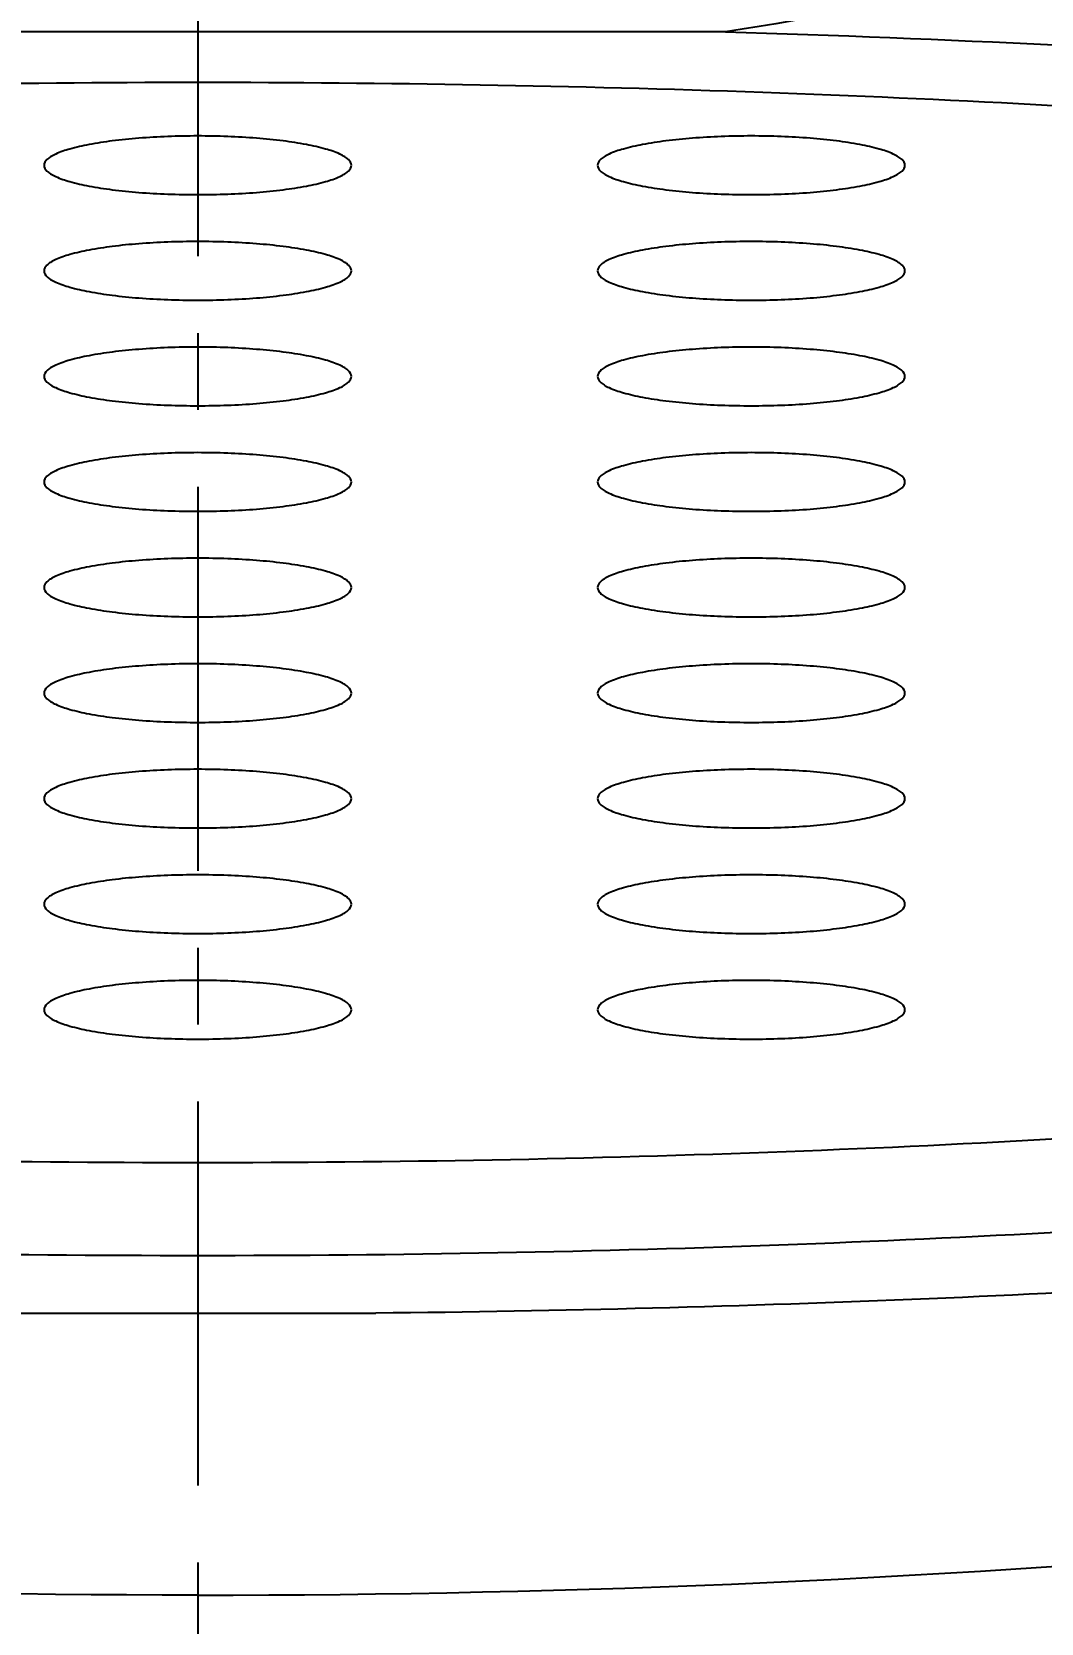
# Model space of a CAD drawing. Header units: millimetres. Extents: x 1091 to 1735, y 843 to 1297.
# Drawn here: x 1227.01 to 1230.29, y 1165.61 to 1170.79 of the extents above; entities that cross this region are included whole.
import ezdxf

# ---------------------------------------------------------------- set-up
doc = ezdxf.new("R2010")
doc.units = ezdxf.units.MM
doc.linetypes.add('CENTER', pattern=[2, 1.25, -0.25, 0.25, -0.25])
doc.styles.add('Daelim Dimension', font='')
doc.styles.get('Daelim Dimension').set_extended_font_data('나눔고딕')
doc.dimstyles.new('DEFAULT', dxfattribs={"dimscale": 2, "dimtxt": 2, "dimasz": 2, "dimexe": 0, "dimexo": 2, "dimgap": 1, "dimtad": 1, "dimdec": 1, "dimzin": 9, "dimdsep": 46, "dimtxsty": 'Daelim Dimension', "dimcen": 0.5, "dimclrd": 252, "dimclre": 252, "dimclrt": 3, "dimadec": 1, "dimazin": 0, "dimtfac": 1, "dimtdec": 1, "dimtix": 1, "dimtmove": 0, "dimatfit": 3, "dimfxl": 1, "dimtolj": 1, "dimtzin": 1, "dimlwd": 9, "dimlwe": 9, "dimarcsym": 0})

# ---------------------------------------------------------------- blocks, each defined once
blk = doc.blocks.new('*D2')
at = {"color": 5, "lineweight": 9, "transparency": 16777216}
for p, q in [((1191.2599, 1184.5224), (1162.1281, 1184.5224)), ((1162.1281, 1180.5224), (1162.1281, 1129.3947)), ((1249.0484, 1125.3947), (1162.1281, 1125.3947))]:
    blk.add_line(p, q, dxfattribs=at)
at = {"color": 5, "transparency": 16777216}
for points in [[(1161.4614, 1180.5224), (1162.7947, 1180.5224), (1162.1281, 1184.5224)], [(1161.4614, 1129.3947), (1162.7947, 1129.3947), (1162.1281, 1125.3947)]]:
    blk.add_solid(points, dxfattribs=at)
at = {"layer": 'Defpoints', "color": 0, "transparency": 16777216}
for p in [(1195.2599, 1184.5224), (1162.1281, 1125.3947), (1253.0484, 1125.3947)]:
    blk.add_point(p, dxfattribs=at)
at = {"color": 7, "transparency": 16777216, "insert": (1154.6846, 1154.9586), "char_height": 10, "attachment_point": 5, "rotation": 90, "style": 'Daelim Dimension'}
blk.add_mtext('\\A1;59', dxfattribs=at)

msp = doc.modelspace()

# ---------------------------------------------------------------- linework, layer by layer
at = {"color": 7, "linetype": 'CENTER'}
msp.add_line((1227.5482, 1269.3101), (1227.5482, 1125.8718), dxfattribs=at)
at = {"color": 7, "linetype": 'Continuous'}
for p, q in [((1229.2647, 1170.7904), (1225.8317, 1170.7904)), ((1226.9691, 1166.6212), (1228.1273, 1166.6212))]:
    msp.add_line(p, q, dxfattribs=at)
for points, knots in [([(1232.6419, 1171.772), (1232.1001, 1171.5463), (1230.9941, 1171.1442), (1229.8454, 1170.8794), (1229.2647, 1170.7904)], [0, 0, 0, 0, 0.499744, 1, 1, 1, 1]), ([(1229.2647, 1170.7904), (1229.9776, 1170.7689), (1231.0295, 1170.7172), (1232.4016, 1170.6047), (1233.3648, 1170.5028), (1234.2693, 1170.3832), (1235.106, 1170.2471), (1235.8665, 1170.0959), (1236.5433, 1169.9314), (1237.1299, 1169.7552), (1237.6206, 1169.5693), (1237.9635, 1169.3997), (1238.1826, 1169.2573), (1238.3111, 1169.1549), (1238.4129, 1169.051), (1238.4876, 1168.9455), (1238.5347, 1168.8382), (1238.5529, 1168.7293), (1238.5412, 1168.6203), (1238.5005, 1168.5126), (1238.4318, 1168.4067), (1238.372, 1168.3416), (1238.3383, 1168.3092)], [0, 0, 0, 0, 0.208409, 0.307635, 0.402267, 0.491399, 0.574201, 0.649925, 0.717918, 0.777655, 0.82877, 0.871127, 0.889095, 0.90502, 0.919059, 0.931458, 0.942597, 0.953008, 0.963343, 0.974269, 0.986351, 1, 1, 1, 1]), ([(1227.5482, 1170.6253), (1226.9357, 1170.6253), (1225.7307, 1170.6044), (1224.5271, 1170.5402), (1223.9364, 1170.4965)], [0, 0, 0, 0, 0.508345, 1, 1, 1, 1]), ([(1231.1601, 1170.4965), (1230.5693, 1170.5402), (1229.3657, 1170.6044), (1228.1607, 1170.6253), (1227.5482, 1170.6253)], [0, 0, 0, 0, 0.491654, 1, 1, 1, 1]), ([(1227.5482, 1170.4515), (1227.5157, 1170.4515), (1227.4518, 1170.4503), (1227.3591, 1170.4451), (1227.2737, 1170.4365), (1227.1987, 1170.4252), (1227.137, 1170.4113), (1227.0952, 1170.3976), (1227.0705, 1170.3847), (1227.0558, 1170.3743), (1227.0482, 1170.3631), (1227.0482, 1170.3561)], [0, 0, 0, 0, 0.186576, 0.36648, 0.53269, 0.679411, 0.801549, 0.895417, 0.931249, 0.959932, 1, 1, 1, 1]), ([(1228.0482, 1170.3561), (1228.0482, 1170.3631), (1228.0405, 1170.3743), (1228.0258, 1170.3847), (1228.0012, 1170.3976), (1227.9594, 1170.4113), (1227.8977, 1170.4252), (1227.8227, 1170.4365), (1227.7372, 1170.4451), (1227.6445, 1170.4503), (1227.5807, 1170.4515), (1227.5482, 1170.4515)], [0, 0, 0, 0, 0.040071, 0.068755, 0.104586, 0.198457, 0.320597, 0.467318, 0.633531, 0.813435, 1, 1, 1, 1]), ([(1229.3482, 1170.4515), (1229.3157, 1170.4515), (1229.2518, 1170.4503), (1229.1591, 1170.4451), (1229.0737, 1170.4365), (1228.9987, 1170.4252), (1228.937, 1170.4113), (1228.8952, 1170.3976), (1228.8705, 1170.3847), (1228.8558, 1170.3743), (1228.8482, 1170.3631), (1228.8482, 1170.3561)], [0, 0, 0, 0, 0.186576, 0.36648, 0.53269, 0.679411, 0.801549, 0.895417, 0.931249, 0.959932, 1, 1, 1, 1]), ([(1229.8482, 1170.3561), (1229.8482, 1170.3631), (1229.8405, 1170.3743), (1229.8258, 1170.3847), (1229.8012, 1170.3976), (1229.7594, 1170.4113), (1229.6977, 1170.4252), (1229.6227, 1170.4365), (1229.5372, 1170.4451), (1229.4445, 1170.4503), (1229.3807, 1170.4515), (1229.3482, 1170.4515)], [0, 0, 0, 0, 0.040071, 0.068755, 0.104586, 0.198457, 0.320597, 0.467318, 0.633531, 0.813435, 1, 1, 1, 1]), ([(1227.0482, 1170.3561), (1227.0482, 1170.3491), (1227.0559, 1170.3378), (1227.0705, 1170.3275), (1227.0952, 1170.3146), (1227.137, 1170.3009), (1227.1987, 1170.287), (1227.2737, 1170.2756), (1227.3591, 1170.2671), (1227.4518, 1170.2619), (1227.5157, 1170.2607), (1227.5482, 1170.2607)], [0, 0, 0, 0, 0.040071, 0.068755, 0.104586, 0.198457, 0.320597, 0.467318, 0.633531, 0.813435, 1, 1, 1, 1]), ([(1227.5482, 1170.2607), (1227.5807, 1170.2607), (1227.6445, 1170.2619), (1227.7372, 1170.2671), (1227.8227, 1170.2756), (1227.8977, 1170.287), (1227.9594, 1170.3009), (1228.0012, 1170.3146), (1228.0258, 1170.3275), (1228.0405, 1170.3378), (1228.0482, 1170.3491), (1228.0482, 1170.3561)], [0, 0, 0, 0, 0.186576, 0.36648, 0.53269, 0.679411, 0.801549, 0.895417, 0.931249, 0.959932, 1, 1, 1, 1]), ([(1228.8482, 1170.3561), (1228.8482, 1170.3491), (1228.8559, 1170.3378), (1228.8705, 1170.3275), (1228.8952, 1170.3146), (1228.937, 1170.3009), (1228.9987, 1170.287), (1229.0737, 1170.2756), (1229.1591, 1170.2671), (1229.2518, 1170.2619), (1229.3157, 1170.2607), (1229.3482, 1170.2607)], [0, 0, 0, 0, 0.040071, 0.068755, 0.104586, 0.198457, 0.320597, 0.467318, 0.633531, 0.813435, 1, 1, 1, 1]), ([(1229.3482, 1170.2607), (1229.3807, 1170.2607), (1229.4445, 1170.2619), (1229.5372, 1170.2671), (1229.6227, 1170.2756), (1229.6977, 1170.287), (1229.7594, 1170.3009), (1229.8012, 1170.3146), (1229.8258, 1170.3275), (1229.8405, 1170.3378), (1229.8482, 1170.3491), (1229.8482, 1170.3561)], [0, 0, 0, 0, 0.186576, 0.36648, 0.53269, 0.679411, 0.801549, 0.895417, 0.931249, 0.959932, 1, 1, 1, 1]), ([(1227.5482, 1170.108), (1227.5157, 1170.108), (1227.4518, 1170.1069), (1227.3591, 1170.1016), (1227.2737, 1170.0931), (1227.1987, 1170.0817), (1227.137, 1170.0678), (1227.0952, 1170.0541), (1227.0705, 1170.0413), (1227.0558, 1170.0309), (1227.0482, 1170.0196), (1227.0482, 1170.0126)], [0, 0, 0, 0, 0.186576, 0.36648, 0.53269, 0.679411, 0.801549, 0.895417, 0.931249, 0.959932, 1, 1, 1, 1]), ([(1228.0482, 1170.0126), (1228.0482, 1170.0196), (1228.0405, 1170.0309), (1228.0258, 1170.0413), (1228.0012, 1170.0541), (1227.9594, 1170.0678), (1227.8977, 1170.0817), (1227.8227, 1170.0931), (1227.7372, 1170.1016), (1227.6445, 1170.1069), (1227.5807, 1170.108), (1227.5482, 1170.108)], [0, 0, 0, 0, 0.040071, 0.068755, 0.104586, 0.198457, 0.320597, 0.467318, 0.633531, 0.813435, 1, 1, 1, 1]), ([(1229.3482, 1170.108), (1229.3157, 1170.108), (1229.2518, 1170.1069), (1229.1591, 1170.1016), (1229.0737, 1170.0931), (1228.9987, 1170.0817), (1228.937, 1170.0678), (1228.8952, 1170.0541), (1228.8705, 1170.0413), (1228.8558, 1170.0309), (1228.8482, 1170.0196), (1228.8482, 1170.0126)], [0, 0, 0, 0, 0.186576, 0.36648, 0.53269, 0.679411, 0.801549, 0.895417, 0.931249, 0.959932, 1, 1, 1, 1]), ([(1229.8482, 1170.0126), (1229.8482, 1170.0196), (1229.8405, 1170.0309), (1229.8258, 1170.0413), (1229.8012, 1170.0541), (1229.7594, 1170.0678), (1229.6977, 1170.0817), (1229.6227, 1170.0931), (1229.5372, 1170.1016), (1229.4445, 1170.1069), (1229.3807, 1170.108), (1229.3482, 1170.108)], [0, 0, 0, 0, 0.040071, 0.068755, 0.104586, 0.198457, 0.320597, 0.467318, 0.633531, 0.813435, 1, 1, 1, 1]), ([(1227.0482, 1170.0126), (1227.0482, 1170.0056), (1227.0559, 1169.9944), (1227.0705, 1169.984), (1227.0952, 1169.9711), (1227.137, 1169.9574), (1227.1987, 1169.9436), (1227.2737, 1169.9322), (1227.3591, 1169.9237), (1227.4518, 1169.9184), (1227.5157, 1169.9172), (1227.5482, 1169.9172)], [0, 0, 0, 0, 0.040071, 0.068755, 0.104586, 0.198457, 0.320597, 0.467318, 0.633531, 0.813435, 1, 1, 1, 1]), ([(1227.5482, 1169.9172), (1227.5807, 1169.9172), (1227.6445, 1169.9184), (1227.7372, 1169.9237), (1227.8227, 1169.9322), (1227.8977, 1169.9436), (1227.9594, 1169.9574), (1228.0012, 1169.9712), (1228.0258, 1169.984), (1228.0405, 1169.9944), (1228.0482, 1170.0057), (1228.0482, 1170.0126)], [0, 0, 0, 0, 0.186576, 0.36648, 0.53269, 0.679411, 0.801549, 0.895417, 0.931249, 0.959932, 1, 1, 1, 1]), ([(1228.8482, 1170.0126), (1228.8482, 1170.0056), (1228.8559, 1169.9944), (1228.8705, 1169.984), (1228.8952, 1169.9711), (1228.937, 1169.9574), (1228.9987, 1169.9436), (1229.0737, 1169.9322), (1229.1591, 1169.9237), (1229.2518, 1169.9184), (1229.3157, 1169.9172), (1229.3482, 1169.9172)], [0, 0, 0, 0, 0.040071, 0.068755, 0.104586, 0.198457, 0.320597, 0.467318, 0.633531, 0.813435, 1, 1, 1, 1]), ([(1229.3482, 1169.9172), (1229.3807, 1169.9172), (1229.4445, 1169.9184), (1229.5372, 1169.9237), (1229.6227, 1169.9322), (1229.6977, 1169.9436), (1229.7594, 1169.9574), (1229.8012, 1169.9712), (1229.8258, 1169.984), (1229.8405, 1169.9944), (1229.8482, 1170.0057), (1229.8482, 1170.0126)], [0, 0, 0, 0, 0.186576, 0.36648, 0.53269, 0.679411, 0.801549, 0.895417, 0.931249, 0.959932, 1, 1, 1, 1]), ([(1227.5482, 1169.7646), (1227.5157, 1169.7646), (1227.4518, 1169.7634), (1227.3591, 1169.7581), (1227.2737, 1169.7496), (1227.1987, 1169.7382), (1227.137, 1169.7244), (1227.0952, 1169.7107), (1227.0705, 1169.6978), (1227.0558, 1169.6874), (1227.0482, 1169.6762), (1227.0482, 1169.6692)], [0, 0, 0, 0, 0.186576, 0.36648, 0.53269, 0.679411, 0.801549, 0.895417, 0.931249, 0.959932, 1, 1, 1, 1]), ([(1228.0482, 1169.6692), (1228.0482, 1169.6762), (1228.0405, 1169.6874), (1228.0258, 1169.6978), (1228.0012, 1169.7107), (1227.9594, 1169.7244), (1227.8977, 1169.7382), (1227.8227, 1169.7496), (1227.7372, 1169.7581), (1227.6445, 1169.7634), (1227.5807, 1169.7646), (1227.5482, 1169.7646)], [0, 0, 0, 0, 0.040071, 0.068755, 0.104586, 0.198457, 0.320597, 0.467318, 0.633531, 0.813435, 1, 1, 1, 1]), ([(1229.3482, 1169.7646), (1229.3157, 1169.7646), (1229.2518, 1169.7634), (1229.1591, 1169.7581), (1229.0737, 1169.7496), (1228.9987, 1169.7382), (1228.937, 1169.7244), (1228.8952, 1169.7107), (1228.8705, 1169.6978), (1228.8558, 1169.6874), (1228.8482, 1169.6762), (1228.8482, 1169.6692)], [0, 0, 0, 0, 0.186576, 0.36648, 0.53269, 0.679411, 0.801549, 0.895417, 0.931249, 0.959932, 1, 1, 1, 1]), ([(1229.8482, 1169.6692), (1229.8482, 1169.6762), (1229.8405, 1169.6874), (1229.8258, 1169.6978), (1229.8012, 1169.7107), (1229.7594, 1169.7244), (1229.6977, 1169.7382), (1229.6227, 1169.7496), (1229.5372, 1169.7581), (1229.4445, 1169.7634), (1229.3807, 1169.7646), (1229.3482, 1169.7646)], [0, 0, 0, 0, 0.040071, 0.068755, 0.104586, 0.198457, 0.320597, 0.467318, 0.633531, 0.813435, 1, 1, 1, 1]), ([(1227.0482, 1169.6692), (1227.0482, 1169.6622), (1227.0559, 1169.6509), (1227.0705, 1169.6405), (1227.0952, 1169.6277), (1227.137, 1169.614), (1227.1987, 1169.6001), (1227.2737, 1169.5887), (1227.3591, 1169.5802), (1227.4518, 1169.575), (1227.5157, 1169.5738), (1227.5482, 1169.5738)], [0, 0, 0, 0, 0.040071, 0.068755, 0.104586, 0.198457, 0.320597, 0.467318, 0.633531, 0.813435, 1, 1, 1, 1]), ([(1227.5482, 1169.5738), (1227.5807, 1169.5738), (1227.6445, 1169.575), (1227.7372, 1169.5802), (1227.8227, 1169.5887), (1227.8977, 1169.6001), (1227.9594, 1169.614), (1228.0012, 1169.6277), (1228.0258, 1169.6405), (1228.0405, 1169.6509), (1228.0482, 1169.6622), (1228.0482, 1169.6692)], [0, 0, 0, 0, 0.186576, 0.36648, 0.53269, 0.679411, 0.801549, 0.895417, 0.931249, 0.959932, 1, 1, 1, 1]), ([(1228.8482, 1169.6692), (1228.8482, 1169.6622), (1228.8559, 1169.6509), (1228.8705, 1169.6405), (1228.8952, 1169.6277), (1228.937, 1169.614), (1228.9987, 1169.6001), (1229.0737, 1169.5887), (1229.1591, 1169.5802), (1229.2518, 1169.575), (1229.3157, 1169.5738), (1229.3482, 1169.5738)], [0, 0, 0, 0, 0.040071, 0.068755, 0.104586, 0.198457, 0.320597, 0.467318, 0.633531, 0.813435, 1, 1, 1, 1]), ([(1229.3482, 1169.5738), (1229.3807, 1169.5738), (1229.4445, 1169.575), (1229.5372, 1169.5802), (1229.6227, 1169.5887), (1229.6977, 1169.6001), (1229.7594, 1169.614), (1229.8012, 1169.6277), (1229.8258, 1169.6405), (1229.8405, 1169.6509), (1229.8482, 1169.6622), (1229.8482, 1169.6692)], [0, 0, 0, 0, 0.186576, 0.36648, 0.53269, 0.679411, 0.801549, 0.895417, 0.931249, 0.959932, 1, 1, 1, 1]), ([(1227.5482, 1169.4211), (1227.5157, 1169.4211), (1227.4518, 1169.4199), (1227.3591, 1169.4147), (1227.2737, 1169.4062), (1227.1987, 1169.3948), (1227.137, 1169.3809), (1227.0952, 1169.3672), (1227.0705, 1169.3543), (1227.0558, 1169.344), (1227.0482, 1169.3327), (1227.0482, 1169.3257)], [0, 0, 0, 0, 0.186576, 0.36648, 0.53269, 0.679411, 0.801549, 0.895417, 0.931249, 0.959932, 1, 1, 1, 1]), ([(1228.0482, 1169.3257), (1228.0482, 1169.3327), (1228.0405, 1169.344), (1228.0258, 1169.3544), (1228.0012, 1169.3672), (1227.9594, 1169.3809), (1227.8977, 1169.3948), (1227.8227, 1169.4062), (1227.7372, 1169.4147), (1227.6445, 1169.4199), (1227.5807, 1169.4211), (1227.5482, 1169.4211)], [0, 0, 0, 0, 0.040071, 0.068755, 0.104586, 0.198457, 0.320597, 0.467318, 0.633531, 0.813435, 1, 1, 1, 1]), ([(1229.3482, 1169.4211), (1229.3157, 1169.4211), (1229.2518, 1169.4199), (1229.1591, 1169.4147), (1229.0737, 1169.4062), (1228.9987, 1169.3948), (1228.937, 1169.3809), (1228.8952, 1169.3672), (1228.8705, 1169.3543), (1228.8558, 1169.344), (1228.8482, 1169.3327), (1228.8482, 1169.3257)], [0, 0, 0, 0, 0.186576, 0.36648, 0.53269, 0.679411, 0.801549, 0.895417, 0.931249, 0.959932, 1, 1, 1, 1]), ([(1229.8482, 1169.3257), (1229.8482, 1169.3327), (1229.8405, 1169.344), (1229.8258, 1169.3544), (1229.8012, 1169.3672), (1229.7594, 1169.3809), (1229.6977, 1169.3948), (1229.6227, 1169.4062), (1229.5372, 1169.4147), (1229.4445, 1169.4199), (1229.3807, 1169.4211), (1229.3482, 1169.4211)], [0, 0, 0, 0, 0.040071, 0.068755, 0.104586, 0.198457, 0.320597, 0.467318, 0.633531, 0.813435, 1, 1, 1, 1]), ([(1227.0482, 1169.3257), (1227.0482, 1169.3187), (1227.0559, 1169.3075), (1227.0705, 1169.2971), (1227.0952, 1169.2842), (1227.137, 1169.2705), (1227.1987, 1169.2566), (1227.2737, 1169.2453), (1227.3591, 1169.2367), (1227.4518, 1169.2315), (1227.5157, 1169.2303), (1227.5482, 1169.2303)], [0, 0, 0, 0, 0.040071, 0.068755, 0.104586, 0.198457, 0.320597, 0.467318, 0.633531, 0.813435, 1, 1, 1, 1]), ([(1227.5482, 1169.2303), (1227.5807, 1169.2303), (1227.6445, 1169.2315), (1227.7372, 1169.2367), (1227.8227, 1169.2453), (1227.8977, 1169.2566), (1227.9594, 1169.2705), (1228.0012, 1169.2842), (1228.0258, 1169.2971), (1228.0405, 1169.3075), (1228.0482, 1169.3187), (1228.0482, 1169.3257)], [0, 0, 0, 0, 0.186576, 0.36648, 0.53269, 0.679411, 0.801549, 0.895417, 0.931249, 0.959932, 1, 1, 1, 1]), ([(1228.8482, 1169.3257), (1228.8482, 1169.3187), (1228.8559, 1169.3075), (1228.8705, 1169.2971), (1228.8952, 1169.2842), (1228.937, 1169.2705), (1228.9987, 1169.2566), (1229.0737, 1169.2453), (1229.1591, 1169.2367), (1229.2518, 1169.2315), (1229.3157, 1169.2303), (1229.3482, 1169.2303)], [0, 0, 0, 0, 0.040071, 0.068755, 0.104586, 0.198457, 0.320597, 0.467318, 0.633531, 0.813435, 1, 1, 1, 1]), ([(1229.3482, 1169.2303), (1229.3807, 1169.2303), (1229.4445, 1169.2315), (1229.5372, 1169.2367), (1229.6227, 1169.2453), (1229.6977, 1169.2566), (1229.7594, 1169.2705), (1229.8012, 1169.2842), (1229.8258, 1169.2971), (1229.8405, 1169.3075), (1229.8482, 1169.3187), (1229.8482, 1169.3257)], [0, 0, 0, 0, 0.186576, 0.36648, 0.53269, 0.679411, 0.801549, 0.895417, 0.931249, 0.959932, 1, 1, 1, 1]), ([(1227.5482, 1169.0777), (1227.5157, 1169.0777), (1227.4518, 1169.0765), (1227.3591, 1169.0712), (1227.2737, 1169.0627), (1227.1987, 1169.0513), (1227.137, 1169.0375), (1227.0952, 1169.0237), (1227.0705, 1169.0109), (1227.0558, 1169.0005), (1227.0482, 1168.9892), (1227.0482, 1168.9823)], [0, 0, 0, 0, 0.186576, 0.36648, 0.53269, 0.679411, 0.801549, 0.895417, 0.931249, 0.959932, 1, 1, 1, 1]), ([(1228.0482, 1168.9823), (1228.0482, 1168.9892), (1228.0405, 1169.0005), (1228.0258, 1169.0109), (1228.0012, 1169.0237), (1227.9594, 1169.0375), (1227.8977, 1169.0513), (1227.8227, 1169.0627), (1227.7372, 1169.0712), (1227.6445, 1169.0765), (1227.5807, 1169.0777), (1227.5482, 1169.0777)], [0, 0, 0, 0, 0.040071, 0.068755, 0.104586, 0.198457, 0.320597, 0.467318, 0.633531, 0.813435, 1, 1, 1, 1]), ([(1229.3482, 1169.0777), (1229.3157, 1169.0777), (1229.2518, 1169.0765), (1229.1591, 1169.0712), (1229.0737, 1169.0627), (1228.9987, 1169.0513), (1228.937, 1169.0375), (1228.8952, 1169.0237), (1228.8705, 1169.0109), (1228.8558, 1169.0005), (1228.8482, 1168.9892), (1228.8482, 1168.9823)], [0, 0, 0, 0, 0.186576, 0.36648, 0.53269, 0.679411, 0.801549, 0.895417, 0.931249, 0.959932, 1, 1, 1, 1]), ([(1229.8482, 1168.9823), (1229.8482, 1168.9892), (1229.8405, 1169.0005), (1229.8258, 1169.0109), (1229.8012, 1169.0237), (1229.7594, 1169.0375), (1229.6977, 1169.0513), (1229.6227, 1169.0627), (1229.5372, 1169.0712), (1229.4445, 1169.0765), (1229.3807, 1169.0777), (1229.3482, 1169.0777)], [0, 0, 0, 0, 0.040071, 0.068755, 0.104586, 0.198457, 0.320597, 0.467318, 0.633531, 0.813435, 1, 1, 1, 1]), ([(1227.5482, 1167.1104), (1226.9101, 1167.1104), (1225.6575, 1167.1336), (1224.1157, 1167.221), (1222.9376, 1167.3267), (1222.1142, 1167.4203), (1221.343, 1167.5286), (1220.6314, 1167.6507), (1219.9862, 1167.7852), (1219.4134, 1167.9308), (1218.9183, 1168.086), (1218.5054, 1168.2491), (1218.2179, 1168.3975), (1218.0354, 1168.522), (1217.9287, 1168.6114), (1217.8447, 1168.702), (1217.7839, 1168.7941), (1217.7467, 1168.8875), (1217.7382, 1168.9514), (1217.7382, 1168.9823)], [0, 0, 0, 0, 0.186442, 0.365977, 0.451085, 0.532034, 0.608099, 0.678605, 0.742954, 0.800629, 0.851218, 0.894446, 0.930245, 0.945438, 0.958922, 0.970838, 0.981413, 0.990981, 1, 1, 1, 1]), ([(1227.0482, 1168.9823), (1227.0482, 1168.9753), (1227.0559, 1168.964), (1227.0705, 1168.9536), (1227.0952, 1168.9408), (1227.137, 1168.9271), (1227.1987, 1168.9132), (1227.2737, 1168.9018), (1227.3591, 1168.8933), (1227.4518, 1168.888), (1227.5157, 1168.8869), (1227.5482, 1168.8869)], [0, 0, 0, 0, 0.040071, 0.068755, 0.104586, 0.198457, 0.320597, 0.467318, 0.633531, 0.813435, 1, 1, 1, 1]), ([(1227.5482, 1168.8869), (1227.5807, 1168.8869), (1227.6445, 1168.888), (1227.7372, 1168.8933), (1227.8227, 1168.9018), (1227.8977, 1168.9132), (1227.9594, 1168.9271), (1228.0012, 1168.9408), (1228.0258, 1168.9536), (1228.0405, 1168.964), (1228.0482, 1168.9753), (1228.0482, 1168.9823)], [0, 0, 0, 0, 0.186576, 0.36648, 0.53269, 0.679411, 0.801549, 0.895417, 0.931249, 0.959932, 1, 1, 1, 1]), ([(1237.3582, 1168.9822), (1237.3582, 1168.9514), (1237.3497, 1168.8875), (1237.3125, 1168.794), (1237.2516, 1168.702), (1237.1677, 1168.6113), (1237.0609, 1168.5219), (1236.8784, 1168.3975), (1236.5909, 1168.2491), (1236.178, 1168.0859), (1235.6829, 1167.9308), (1235.1101, 1167.7852), (1234.4649, 1167.6507), (1233.7533, 1167.5286), (1232.9822, 1167.4203), (1232.1587, 1167.3267), (1230.9806, 1167.221), (1229.4389, 1167.1336), (1228.1863, 1167.1104), (1227.5482, 1167.1104)], [0, 0, 0, 0, 0.009019, 0.018587, 0.029163, 0.041079, 0.054564, 0.069757, 0.105557, 0.148786, 0.199375, 0.25705, 0.321399, 0.391906, 0.467969, 0.548918, 0.634025, 0.81356, 1, 1, 1, 1]), ([(1228.8482, 1168.9823), (1228.8482, 1168.9753), (1228.8559, 1168.964), (1228.8705, 1168.9536), (1228.8952, 1168.9408), (1228.937, 1168.9271), (1228.9987, 1168.9132), (1229.0737, 1168.9018), (1229.1591, 1168.8933), (1229.2518, 1168.888), (1229.3157, 1168.8869), (1229.3482, 1168.8869)], [0, 0, 0, 0, 0.040071, 0.068755, 0.104586, 0.198457, 0.320597, 0.467318, 0.633531, 0.813435, 1, 1, 1, 1]), ([(1229.3482, 1168.8869), (1229.3807, 1168.8869), (1229.4445, 1168.888), (1229.5372, 1168.8933), (1229.6227, 1168.9018), (1229.6977, 1168.9132), (1229.7594, 1168.9271), (1229.8012, 1168.9408), (1229.8258, 1168.9536), (1229.8405, 1168.964), (1229.8482, 1168.9753), (1229.8482, 1168.9823)], [0, 0, 0, 0, 0.186576, 0.36648, 0.53269, 0.679411, 0.801549, 0.895417, 0.931249, 0.959932, 1, 1, 1, 1]), ([(1217.5482, 1168.7172), (1217.5482, 1168.6858), (1217.5568, 1168.6206), (1217.5948, 1168.5254), (1217.6568, 1168.4315), (1217.7424, 1168.3391), (1217.8511, 1168.248), (1218.0373, 1168.1212), (1218.3303, 1167.9699), (1218.7512, 1167.8036), (1219.2559, 1167.6454), (1219.8397, 1167.497), (1220.4974, 1167.3599), (1221.2228, 1167.2354), (1222.3029, 1167.0837), (1223.7673, 1166.9379), (1225.6208, 1166.8327), (1226.8977, 1166.8091), (1227.5482, 1166.8091)], [0, 0, 0, 0, 0.00902, 0.018587, 0.029162, 0.04108, 0.054563, 0.069756, 0.105556, 0.148786, 0.199375, 0.25705, 0.3214, 0.391907, 0.467971, 0.634019, 0.813556, 1, 1, 1, 1]), ([(1227.5482, 1168.7342), (1227.5157, 1168.7342), (1227.4518, 1168.733), (1227.3591, 1168.7278), (1227.2737, 1168.7192), (1227.1987, 1168.7079), (1227.137, 1168.694), (1227.0952, 1168.6803), (1227.0705, 1168.6674), (1227.0558, 1168.6571), (1227.0482, 1168.6458), (1227.0482, 1168.6388)], [0, 0, 0, 0, 0.186576, 0.36648, 0.53269, 0.679411, 0.801549, 0.895417, 0.931249, 0.959932, 1, 1, 1, 1]), ([(1228.0482, 1168.6388), (1228.0482, 1168.6458), (1228.0405, 1168.6571), (1228.0258, 1168.6674), (1228.0012, 1168.6803), (1227.9594, 1168.694), (1227.8977, 1168.7079), (1227.8227, 1168.7192), (1227.7372, 1168.7278), (1227.6445, 1168.733), (1227.5807, 1168.7342), (1227.5482, 1168.7342)], [0, 0, 0, 0, 0.040071, 0.068755, 0.104586, 0.198457, 0.320597, 0.467318, 0.633531, 0.813435, 1, 1, 1, 1]), ([(1227.5482, 1166.8091), (1228.1986, 1166.8091), (1229.4755, 1166.8327), (1231.329, 1166.9379), (1232.7934, 1167.0837), (1233.8735, 1167.2354), (1234.5989, 1167.3599), (1235.2566, 1167.497), (1235.8405, 1167.6454), (1236.3452, 1167.8035), (1236.7661, 1167.9699), (1237.0591, 1168.1212), (1237.2452, 1168.248), (1237.354, 1168.3391), (1237.4395, 1168.4315), (1237.5016, 1168.5254), (1237.5395, 1168.6206), (1237.5482, 1168.6858), (1237.5482, 1168.7172)], [0, 0, 0, 0, 0.186443, 0.36598, 0.532027, 0.608091, 0.678599, 0.742949, 0.800625, 0.851213, 0.894443, 0.930244, 0.945437, 0.95892, 0.970838, 0.981413, 0.99098, 1, 1, 1, 1]), ([(1229.3482, 1168.7342), (1229.3157, 1168.7342), (1229.2518, 1168.733), (1229.1591, 1168.7278), (1229.0737, 1168.7192), (1228.9987, 1168.7079), (1228.937, 1168.694), (1228.8952, 1168.6803), (1228.8705, 1168.6674), (1228.8558, 1168.6571), (1228.8482, 1168.6458), (1228.8482, 1168.6388)], [0, 0, 0, 0, 0.186576, 0.36648, 0.53269, 0.679411, 0.801549, 0.895417, 0.931249, 0.959932, 1, 1, 1, 1]), ([(1229.8482, 1168.6388), (1229.8482, 1168.6458), (1229.8405, 1168.6571), (1229.8258, 1168.6674), (1229.8012, 1168.6803), (1229.7594, 1168.694), (1229.6977, 1168.7079), (1229.6227, 1168.7192), (1229.5372, 1168.7278), (1229.4445, 1168.733), (1229.3807, 1168.7342), (1229.3482, 1168.7342)], [0, 0, 0, 0, 0.040071, 0.068755, 0.104586, 0.198457, 0.320597, 0.467318, 0.633531, 0.813435, 1, 1, 1, 1]), ([(1227.0482, 1168.6388), (1227.0482, 1168.6318), (1227.0559, 1168.6205), (1227.0705, 1168.6102), (1227.0952, 1168.5973), (1227.137, 1168.5836), (1227.1987, 1168.5697), (1227.2737, 1168.5584), (1227.3591, 1168.5498), (1227.4518, 1168.5446), (1227.5157, 1168.5434), (1227.5482, 1168.5434)], [0, 0, 0, 0, 0.040071, 0.068755, 0.104586, 0.198457, 0.320597, 0.467318, 0.633531, 0.813435, 1, 1, 1, 1]), ([(1227.5482, 1168.5434), (1227.5807, 1168.5434), (1227.6445, 1168.5446), (1227.7372, 1168.5498), (1227.8227, 1168.5584), (1227.8977, 1168.5697), (1227.9594, 1168.5836), (1228.0012, 1168.5973), (1228.0258, 1168.6102), (1228.0405, 1168.6205), (1228.0482, 1168.6318), (1228.0482, 1168.6388)], [0, 0, 0, 0, 0.186576, 0.36648, 0.53269, 0.679411, 0.801549, 0.895417, 0.931249, 0.959932, 1, 1, 1, 1]), ([(1228.8482, 1168.6388), (1228.8482, 1168.6318), (1228.8559, 1168.6205), (1228.8705, 1168.6102), (1228.8952, 1168.5973), (1228.937, 1168.5836), (1228.9987, 1168.5697), (1229.0737, 1168.5584), (1229.1591, 1168.5498), (1229.2518, 1168.5446), (1229.3157, 1168.5434), (1229.3482, 1168.5434)], [0, 0, 0, 0, 0.040071, 0.068755, 0.104586, 0.198457, 0.320597, 0.467318, 0.633531, 0.813435, 1, 1, 1, 1]), ([(1229.3482, 1168.5434), (1229.3807, 1168.5434), (1229.4445, 1168.5446), (1229.5372, 1168.5498), (1229.6227, 1168.5584), (1229.6977, 1168.5697), (1229.7594, 1168.5836), (1229.8012, 1168.5973), (1229.8258, 1168.6102), (1229.8405, 1168.6205), (1229.8482, 1168.6318), (1229.8482, 1168.6388)], [0, 0, 0, 0, 0.186576, 0.36648, 0.53269, 0.679411, 0.801549, 0.895417, 0.931249, 0.959932, 1, 1, 1, 1]), ([(1227.5482, 1168.3908), (1227.5157, 1168.3908), (1227.4518, 1168.3896), (1227.3591, 1168.3843), (1227.2737, 1168.3758), (1227.1987, 1168.3644), (1227.137, 1168.3506), (1227.0952, 1168.3368), (1227.0705, 1168.324), (1227.0558, 1168.3136), (1227.0482, 1168.3023), (1227.0482, 1168.2953)], [0, 0, 0, 0, 0.186576, 0.36648, 0.53269, 0.679411, 0.801549, 0.895417, 0.931249, 0.959932, 1, 1, 1, 1]), ([(1228.0482, 1168.2954), (1228.0482, 1168.3023), (1228.0405, 1168.3136), (1228.0258, 1168.324), (1228.0012, 1168.3368), (1227.9594, 1168.3506), (1227.8977, 1168.3644), (1227.8227, 1168.3758), (1227.7372, 1168.3843), (1227.6445, 1168.3896), (1227.5807, 1168.3908), (1227.5482, 1168.3908)], [0, 0, 0, 0, 0.040071, 0.068755, 0.104586, 0.198457, 0.320597, 0.467318, 0.633531, 0.813435, 1, 1, 1, 1]), ([(1229.3482, 1168.3908), (1229.3157, 1168.3908), (1229.2518, 1168.3896), (1229.1591, 1168.3843), (1229.0737, 1168.3758), (1228.9987, 1168.3644), (1228.937, 1168.3506), (1228.8952, 1168.3368), (1228.8705, 1168.324), (1228.8558, 1168.3136), (1228.8482, 1168.3023), (1228.8482, 1168.2953)], [0, 0, 0, 0, 0.186576, 0.36648, 0.53269, 0.679411, 0.801549, 0.895417, 0.931249, 0.959932, 1, 1, 1, 1]), ([(1229.8482, 1168.2954), (1229.8482, 1168.3023), (1229.8405, 1168.3136), (1229.8258, 1168.324), (1229.8012, 1168.3368), (1229.7594, 1168.3506), (1229.6977, 1168.3644), (1229.6227, 1168.3758), (1229.5372, 1168.3843), (1229.4445, 1168.3896), (1229.3807, 1168.3908), (1229.3482, 1168.3908)], [0, 0, 0, 0, 0.040071, 0.068755, 0.104586, 0.198457, 0.320597, 0.467318, 0.633531, 0.813435, 1, 1, 1, 1]), ([(1227.0482, 1168.2953), (1227.0482, 1168.2884), (1227.0559, 1168.2771), (1227.0705, 1168.2667), (1227.0952, 1168.2539), (1227.137, 1168.2401), (1227.1987, 1168.2263), (1227.2737, 1168.2149), (1227.3591, 1168.2064), (1227.4518, 1168.2011), (1227.5157, 1168.1999), (1227.5482, 1168.1999)], [0, 0, 0, 0, 0.040071, 0.068755, 0.104586, 0.198457, 0.320597, 0.467318, 0.633531, 0.813435, 1, 1, 1, 1]), ([(1227.5482, 1168.1999), (1227.5807, 1168.1999), (1227.6445, 1168.2011), (1227.7372, 1168.2064), (1227.8227, 1168.2149), (1227.8977, 1168.2263), (1227.9594, 1168.2401), (1228.0012, 1168.2539), (1228.0258, 1168.2667), (1228.0405, 1168.2771), (1228.0482, 1168.2884), (1228.0482, 1168.2954)], [0, 0, 0, 0, 0.186576, 0.36648, 0.53269, 0.679411, 0.801549, 0.895417, 0.931249, 0.959932, 1, 1, 1, 1]), ([(1238.3383, 1168.3092), (1238.273, 1168.2463), (1238.1125, 1168.124), (1237.824, 1167.9617), (1237.4665, 1167.8042), (1237.0423, 1167.6526), (1236.5538, 1167.5078), (1235.7865, 1167.3171), (1234.6914, 1167.109), (1233.2363, 1166.9098), (1231.6268, 1166.7578), (1229.9066, 1166.6575), (1228.7274, 1166.6273), (1228.1273, 1166.6212)], [0, 0, 0, 0, 0.025992, 0.057501, 0.094778, 0.137849, 0.186602, 0.240824, 0.364493, 0.505999, 0.661813, 0.827918, 1, 1, 1, 1]), ([(1228.8482, 1168.2953), (1228.8482, 1168.2884), (1228.8559, 1168.2771), (1228.8705, 1168.2667), (1228.8952, 1168.2539), (1228.937, 1168.2401), (1228.9987, 1168.2263), (1229.0737, 1168.2149), (1229.1591, 1168.2064), (1229.2518, 1168.2011), (1229.3157, 1168.1999), (1229.3482, 1168.1999)], [0, 0, 0, 0, 0.040071, 0.068755, 0.104586, 0.198457, 0.320597, 0.467318, 0.633531, 0.813435, 1, 1, 1, 1]), ([(1229.3482, 1168.1999), (1229.3807, 1168.1999), (1229.4445, 1168.2011), (1229.5372, 1168.2064), (1229.6227, 1168.2149), (1229.6977, 1168.2263), (1229.7594, 1168.2401), (1229.8012, 1168.2539), (1229.8258, 1168.2667), (1229.8405, 1168.2771), (1229.8482, 1168.2884), (1229.8482, 1168.2954)], [0, 0, 0, 0, 0.186576, 0.36648, 0.53269, 0.679411, 0.801549, 0.895417, 0.931249, 0.959932, 1, 1, 1, 1]), ([(1227.5482, 1165.7038), (1225.0805, 1165.7038), (1220.4976, 1166.1067), (1216.0723, 1167.3365), (1214.1019, 1168.0666)], [0, 0, 0, 0, 0.540087, 1, 1, 1, 1]), ([(1227.5482, 1168.0473), (1227.5157, 1168.0473), (1227.4518, 1168.0461), (1227.3591, 1168.0409), (1227.2737, 1168.0323), (1227.1987, 1168.021), (1227.137, 1168.0071), (1227.0952, 1167.9934), (1227.0705, 1167.9805), (1227.0558, 1167.9701), (1227.0482, 1167.9589), (1227.0482, 1167.9519)], [0, 0, 0, 0, 0.186576, 0.36648, 0.53269, 0.679411, 0.801549, 0.895417, 0.931249, 0.959932, 1, 1, 1, 1]), ([(1227.5482, 1165.7038), (1230.0158, 1165.7038), (1234.5987, 1166.1067), (1239.024, 1167.3365), (1240.9945, 1168.0666)], [0, 0, 0, 0, 0.540087, 1, 1, 1, 1]), ([(1228.0482, 1167.9519), (1228.0482, 1167.9589), (1228.0405, 1167.9702), (1228.0258, 1167.9805), (1228.0012, 1167.9934), (1227.9594, 1168.0071), (1227.8977, 1168.021), (1227.8227, 1168.0323), (1227.7372, 1168.0409), (1227.6445, 1168.0461), (1227.5807, 1168.0473), (1227.5482, 1168.0473)], [0, 0, 0, 0, 0.040071, 0.068755, 0.104586, 0.198457, 0.320597, 0.467318, 0.633531, 0.813435, 1, 1, 1, 1]), ([(1229.3482, 1168.0473), (1229.3157, 1168.0473), (1229.2518, 1168.0461), (1229.1591, 1168.0409), (1229.0737, 1168.0323), (1228.9987, 1168.021), (1228.937, 1168.0071), (1228.8952, 1167.9934), (1228.8705, 1167.9805), (1228.8558, 1167.9701), (1228.8482, 1167.9589), (1228.8482, 1167.9519)], [0, 0, 0, 0, 0.186576, 0.36648, 0.53269, 0.679411, 0.801549, 0.895417, 0.931249, 0.959932, 1, 1, 1, 1]), ([(1229.8482, 1167.9519), (1229.8482, 1167.9589), (1229.8405, 1167.9702), (1229.8258, 1167.9805), (1229.8012, 1167.9934), (1229.7594, 1168.0071), (1229.6977, 1168.021), (1229.6227, 1168.0323), (1229.5372, 1168.0409), (1229.4445, 1168.0461), (1229.3807, 1168.0473), (1229.3482, 1168.0473)], [0, 0, 0, 0, 0.040071, 0.068755, 0.104586, 0.198457, 0.320597, 0.467318, 0.633531, 0.813435, 1, 1, 1, 1]), ([(1227.0482, 1167.9519), (1227.0482, 1167.9449), (1227.0559, 1167.9336), (1227.0705, 1167.9233), (1227.0952, 1167.9104), (1227.137, 1167.8967), (1227.1987, 1167.8828), (1227.2737, 1167.8715), (1227.3591, 1167.8629), (1227.4518, 1167.8577), (1227.5157, 1167.8565), (1227.5482, 1167.8565)], [0, 0, 0, 0, 0.040071, 0.068755, 0.104586, 0.198457, 0.320597, 0.467318, 0.633531, 0.813435, 1, 1, 1, 1]), ([(1227.5482, 1167.8565), (1227.5807, 1167.8565), (1227.6445, 1167.8577), (1227.7372, 1167.8629), (1227.8227, 1167.8715), (1227.8977, 1167.8828), (1227.9594, 1167.8967), (1228.0012, 1167.9104), (1228.0258, 1167.9233), (1228.0405, 1167.9336), (1228.0482, 1167.9449), (1228.0482, 1167.9519)], [0, 0, 0, 0, 0.186576, 0.36648, 0.53269, 0.679411, 0.801549, 0.895417, 0.931249, 0.959932, 1, 1, 1, 1]), ([(1228.8482, 1167.9519), (1228.8482, 1167.9449), (1228.8559, 1167.9336), (1228.8705, 1167.9233), (1228.8952, 1167.9104), (1228.937, 1167.8967), (1228.9987, 1167.8828), (1229.0737, 1167.8715), (1229.1591, 1167.8629), (1229.2518, 1167.8577), (1229.3157, 1167.8565), (1229.3482, 1167.8565)], [0, 0, 0, 0, 0.040071, 0.068755, 0.104586, 0.198457, 0.320597, 0.467318, 0.633531, 0.813435, 1, 1, 1, 1]), ([(1229.3482, 1167.8565), (1229.3807, 1167.8565), (1229.4445, 1167.8577), (1229.5372, 1167.8629), (1229.6227, 1167.8715), (1229.6977, 1167.8828), (1229.7594, 1167.8967), (1229.8012, 1167.9104), (1229.8258, 1167.9233), (1229.8405, 1167.9336), (1229.8482, 1167.9449), (1229.8482, 1167.9519)], [0, 0, 0, 0, 0.186576, 0.36648, 0.53269, 0.679411, 0.801549, 0.895417, 0.931249, 0.959932, 1, 1, 1, 1]), ([(1227.5482, 1167.7038), (1227.5157, 1167.7038), (1227.4518, 1167.7027), (1227.3591, 1167.6974), (1227.2737, 1167.6889), (1227.1987, 1167.6775), (1227.137, 1167.6636), (1227.0952, 1167.6499), (1227.0705, 1167.6371), (1227.0558, 1167.6267), (1227.0482, 1167.6154), (1227.0482, 1167.6084)], [0, 0, 0, 0, 0.186576, 0.36648, 0.53269, 0.679411, 0.801549, 0.895417, 0.931249, 0.959932, 1, 1, 1, 1]), ([(1228.0482, 1167.6084), (1228.0482, 1167.6154), (1228.0405, 1167.6267), (1228.0258, 1167.6371), (1228.0012, 1167.6499), (1227.9594, 1167.6636), (1227.8977, 1167.6775), (1227.8227, 1167.6889), (1227.7372, 1167.6974), (1227.6445, 1167.7027), (1227.5807, 1167.7038), (1227.5482, 1167.7038)], [0, 0, 0, 0, 0.040071, 0.068755, 0.104586, 0.198457, 0.320597, 0.467318, 0.633531, 0.813435, 1, 1, 1, 1]), ([(1229.3482, 1167.7038), (1229.3157, 1167.7038), (1229.2518, 1167.7027), (1229.1591, 1167.6974), (1229.0737, 1167.6889), (1228.9987, 1167.6775), (1228.937, 1167.6636), (1228.8952, 1167.6499), (1228.8705, 1167.6371), (1228.8558, 1167.6267), (1228.8482, 1167.6154), (1228.8482, 1167.6084)], [0, 0, 0, 0, 0.186576, 0.36648, 0.53269, 0.679411, 0.801549, 0.895417, 0.931249, 0.959932, 1, 1, 1, 1]), ([(1229.8482, 1167.6084), (1229.8482, 1167.6154), (1229.8405, 1167.6267), (1229.8258, 1167.6371), (1229.8012, 1167.6499), (1229.7594, 1167.6636), (1229.6977, 1167.6775), (1229.6227, 1167.6889), (1229.5372, 1167.6974), (1229.4445, 1167.7027), (1229.3807, 1167.7038), (1229.3482, 1167.7038)], [0, 0, 0, 0, 0.040071, 0.068755, 0.104586, 0.198457, 0.320597, 0.467318, 0.633531, 0.813435, 1, 1, 1, 1]), ([(1227.0482, 1167.6084), (1227.0482, 1167.6015), (1227.0559, 1167.5902), (1227.0705, 1167.5798), (1227.0952, 1167.567), (1227.137, 1167.5532), (1227.1987, 1167.5394), (1227.2737, 1167.528), (1227.3591, 1167.5195), (1227.4518, 1167.5142), (1227.5157, 1167.513), (1227.5482, 1167.513)], [0, 0, 0, 0, 0.040071, 0.068755, 0.104586, 0.198457, 0.320597, 0.467318, 0.633531, 0.813435, 1, 1, 1, 1]), ([(1227.5482, 1167.513), (1227.5807, 1167.513), (1227.6445, 1167.5142), (1227.7372, 1167.5195), (1227.8227, 1167.528), (1227.8977, 1167.5394), (1227.9594, 1167.5532), (1228.0012, 1167.567), (1228.0258, 1167.5798), (1228.0405, 1167.5902), (1228.0482, 1167.6015), (1228.0482, 1167.6084)], [0, 0, 0, 0, 0.186576, 0.36648, 0.53269, 0.679411, 0.801549, 0.895417, 0.931249, 0.959932, 1, 1, 1, 1]), ([(1228.8482, 1167.6084), (1228.8482, 1167.6015), (1228.8559, 1167.5902), (1228.8705, 1167.5798), (1228.8952, 1167.567), (1228.937, 1167.5532), (1228.9987, 1167.5394), (1229.0737, 1167.528), (1229.1591, 1167.5195), (1229.2518, 1167.5142), (1229.3157, 1167.513), (1229.3482, 1167.513)], [0, 0, 0, 0, 0.040071, 0.068755, 0.104586, 0.198457, 0.320597, 0.467318, 0.633531, 0.813435, 1, 1, 1, 1]), ([(1229.3482, 1167.513), (1229.3807, 1167.513), (1229.4445, 1167.5142), (1229.5372, 1167.5195), (1229.6227, 1167.528), (1229.6977, 1167.5394), (1229.7594, 1167.5532), (1229.8012, 1167.567), (1229.8258, 1167.5798), (1229.8405, 1167.5902), (1229.8482, 1167.6015), (1229.8482, 1167.6084)], [0, 0, 0, 0, 0.186576, 0.36648, 0.53269, 0.679411, 0.801549, 0.895417, 0.931249, 0.959932, 1, 1, 1, 1])]:
    msp.add_open_spline(points, degree=3, knots=knots, dxfattribs=at)

# ---------------------------------------------------------------- dimensions: what is measured, and where the dimension line sits
at = {"color": 7}
dim = msp.add_linear_dim(base=(1162.1281, 1125.3947), p1=(1195.2599, 1184.5224), p2=(1253.0484, 1125.3947), angle=90, dimstyle='DEFAULT', override={"dimtxt": 5, "dimdec": 0, "dimclrd": 5, "dimclre": 5, "dimclrt": 7}, dxfattribs=at)
dim.commit()
dim.dimension.update_dxf_attribs({"geometry": '*D2', "text_midpoint": (1162.1281, 1154.9586), "dimtype": 160})

doc.saveas('drawing.dxf')
